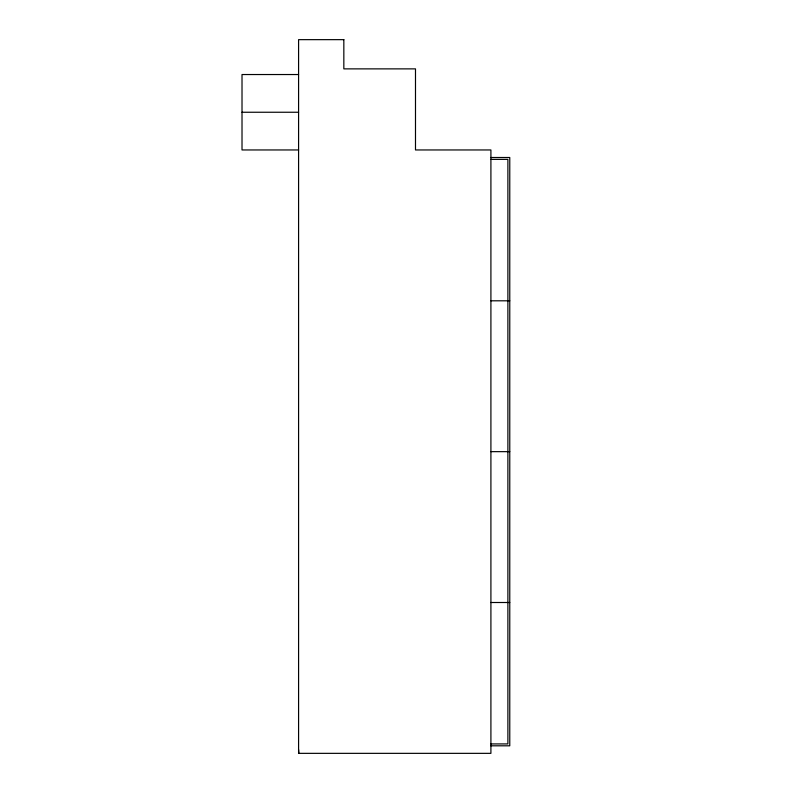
<?xml version="1.0" encoding="UTF-8"?>
<svg xmlns="http://www.w3.org/2000/svg" width="793" height="793" viewBox="0 0 793 793"><rect width="100%" height="100%" fill="white"/><g stroke="black" fill="none" stroke-linecap="round" stroke-linejoin="round"><path stroke-width="1.19" d="M298.584 74.532L242.014 74.532L242.014 149.956L298.584 149.956M242.014 112.249L298.584 112.249M490.907 157.5L509.77 157.5L509.77 745.807L490.907 745.807M490.907 159.383L507.887 159.383L507.887 743.923L490.907 743.923M490.907 300.805L509.77 300.805M490.907 451.653L509.77 451.653M490.907 602.502L509.77 602.502M298.584 749.583L298.862 753.35M343.835 39.65L298.584 39.65L298.584 753.35L490.907 753.35L490.907 149.956L415.492 149.956L415.492 68.872L343.835 68.872L343.835 39.65"/></g></svg>
